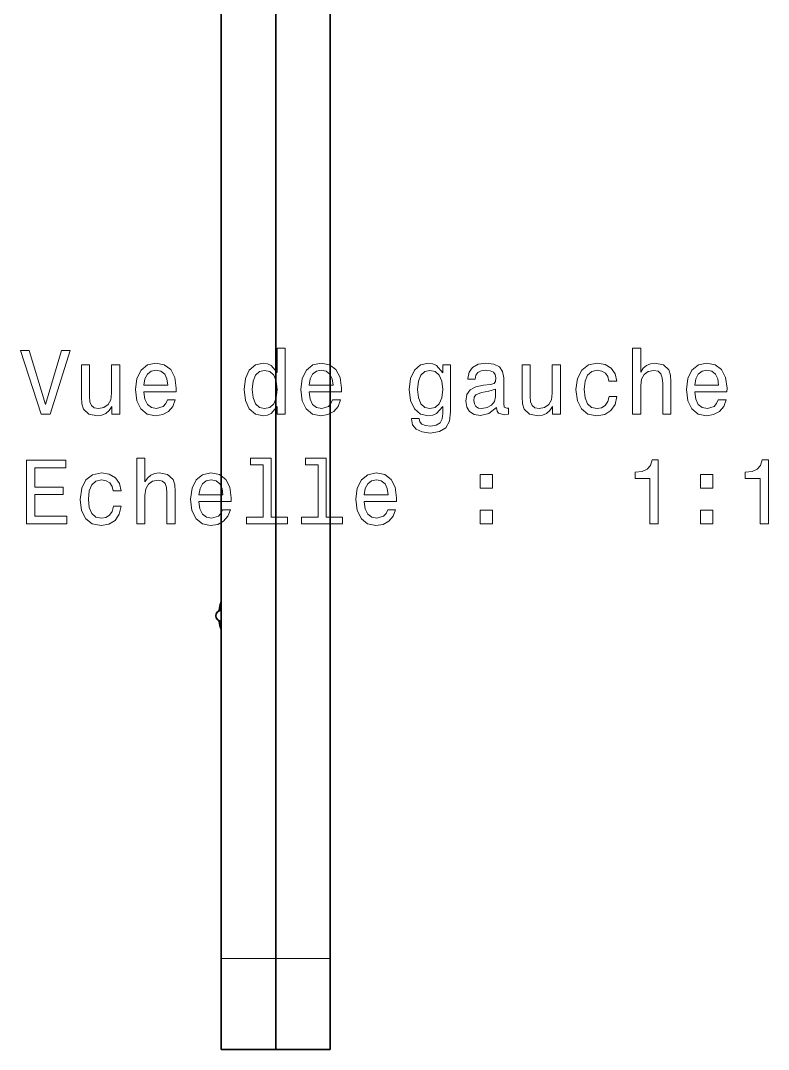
# Model space of a CAD drawing. Extents: x 145 to 857, y 42 to 790.
# Drawn here: x 531.9 to 573.1, y 289.1 to 345.8 of the extents above; entities that cross this region are included whole.
import ezdxf

# ---------------------------------------------------------------- set-up
doc = ezdxf.new("R2010")
doc.units = 0

msp = doc.modelspace()

# ---------------------------------------------------------------- linework, layer by layer
at = {"color": 7, "lineweight": 35}
for p, q in [((542.952, 359.839), (542.952, 294.079)), ((545.952, 359.839), (545.952, 294.079)), ((545.952, 359.839), (545.952, 294.079)), ((548.952, 359.839), (548.952, 294.079))]:
    msp.add_line(p, q, dxfattribs=at)
at = {"color": 7, "lineweight": 13, "ltscale": 0.000241321}
msp.add_line((542.834, 313.279), (542.825, 313.273), dxfattribs=at)
at = {"color": 7, "lineweight": 13, "ltscale": 0.075}
for q in [(542.952, 294.079), (548.952, 294.079)]:
    msp.add_line((545.952, 294.079), q, dxfattribs=at)
at = {"color": 7, "lineweight": 35, "ltscale": 0.125}
for p, q in [((542.952, 289.079), (542.952, 294.079)), ((545.952, 289.079), (545.952, 294.079)), ((545.952, 289.079), (545.952, 294.079)), ((548.952, 289.079), (548.952, 294.079))]:
    msp.add_line(p, q, dxfattribs=at)
at = {"color": 7, "lineweight": 35, "ltscale": 0.075}
for q in [(542.952, 289.079), (548.952, 289.079)]:
    msp.add_line((545.952, 289.079), q, dxfattribs=at)
at = {"color": 7, "lineweight": 13}
for points in [[(534.147, 327.584), (533.27, 324.604), (532.367, 327.584), (531.888, 327.584), (533.017, 324.079), (533.522, 324.079), (534.626, 327.584)], [(546.034, 324.498), (546.034, 324.079), (546.478, 324.079), (546.478, 327.7), (546.039, 327.7), (546.039, 326.374), (545.701, 326.757), (545.494, 326.848), (545.257, 326.883), (544.829, 326.783), (544.496, 326.5), (544.279, 326.046), (544.203, 325.436), (544.279, 324.826), (544.496, 324.367), (544.829, 324.079), (545.257, 323.984), (545.494, 324.019), (545.706, 324.11)], [(565.622, 324.079), (566.066, 324.079), (566.066, 325.643), (566.111, 326.001), (566.257, 326.263), (566.484, 326.425), (566.787, 326.485), (567.029, 326.435), (567.18, 326.298), (567.256, 326.072), (567.281, 325.769), (567.281, 324.079), (567.725, 324.079), (567.725, 325.86), (567.705, 326.218), (567.614, 326.515), (567.316, 326.788), (566.852, 326.883), (566.6, 326.848), (566.383, 326.752), (566.202, 326.601), (566.066, 326.394), (566.066, 327.7), (565.622, 327.7)], [(537.35, 326.788), (536.906, 326.788), (536.906, 325.224), (536.855, 324.861), (536.709, 324.599), (536.482, 324.438), (536.185, 324.387), (535.948, 324.427), (535.796, 324.548), (535.711, 324.755), (535.69, 325.048), (535.69, 326.788), (535.247, 326.788), (535.247, 325.007), (535.262, 324.649), (535.357, 324.352), (535.65, 324.079), (536.119, 323.984), (536.371, 324.019), (536.588, 324.11), (536.775, 324.266), (536.926, 324.493), (536.926, 324.079), (537.35, 324.079)], [(538.686, 325.305), (540.461, 325.305), (540.466, 325.512), (540.386, 326.092), (540.164, 326.525), (539.811, 326.788), (539.342, 326.883), (538.883, 326.783), (538.53, 326.5), (538.303, 326.041), (538.222, 325.436), (538.298, 324.816), (538.525, 324.362), (538.873, 324.079), (539.327, 323.984), (539.72, 324.049), (540.043, 324.221), (540.28, 324.493), (540.416, 324.856), (539.977, 324.856), (539.886, 324.654), (539.755, 324.503), (539.382, 324.382), (539.095, 324.438), (538.878, 324.614), (538.736, 324.901), (538.686, 325.29)], [(538.686, 325.678), (538.742, 326.026), (538.878, 326.283), (539.084, 326.44), (539.357, 326.495), (539.624, 326.44), (539.831, 326.283), (539.957, 326.026), (540.002, 325.678)], [(545.333, 326.485), (545.625, 326.414), (545.847, 326.218), (545.979, 325.89), (546.029, 325.436), (545.979, 324.977), (545.847, 324.649), (545.625, 324.448), (545.333, 324.382), (545.056, 324.448), (544.844, 324.649), (544.703, 324.982), (544.657, 325.436), (544.703, 325.885), (544.844, 326.213), (545.056, 326.414)], [(547.794, 325.305), (549.569, 325.305), (549.574, 325.512), (549.494, 326.092), (549.272, 326.525), (548.919, 326.788), (548.45, 326.883), (547.991, 326.783), (547.638, 326.5), (547.411, 326.041), (547.33, 325.436), (547.406, 324.816), (547.633, 324.362), (547.981, 324.079), (548.435, 323.984), (548.828, 324.049), (549.151, 324.221), (549.388, 324.493), (549.524, 324.856), (549.085, 324.856), (548.994, 324.654), (548.863, 324.503), (548.49, 324.382), (548.203, 324.438), (547.986, 324.614), (547.845, 324.901), (547.794, 325.29)], [(547.794, 325.678), (547.85, 326.026), (547.986, 326.283), (548.193, 326.44), (548.465, 326.495), (548.732, 326.44), (548.939, 326.283), (549.065, 326.026), (549.11, 325.678)], [(555.586, 324.2), (555.586, 326.788), (555.162, 326.788), (555.162, 326.349), (554.814, 326.747), (554.602, 326.848), (554.365, 326.883), (553.937, 326.783), (553.604, 326.5), (553.387, 326.046), (553.311, 325.436), (553.387, 324.821), (553.604, 324.367), (553.937, 324.079), (554.365, 323.984), (554.607, 324.019), (554.809, 324.11), (555.162, 324.493), (555.162, 324.11), (555.122, 323.807), (555.011, 323.59), (554.799, 323.464), (554.481, 323.419), (554.204, 323.449), (554.007, 323.525), (553.891, 323.656), (553.856, 323.832), (553.427, 323.832), (553.427, 323.812), (553.493, 323.489), (553.695, 323.247), (554.017, 323.091), (554.456, 323.035), (554.981, 323.111), (555.329, 323.323), (555.525, 323.691)], [(553.77, 325.436), (553.816, 325.885), (553.952, 326.218), (554.164, 326.414), (554.446, 326.485), (554.744, 326.414), (554.966, 326.218), (555.102, 325.885), (555.152, 325.436), (555.102, 324.977), (554.966, 324.649), (554.744, 324.448), (554.446, 324.382), (554.164, 324.448), (553.952, 324.649), (553.816, 324.982)], [(558.123, 324.432), (558.123, 324.417), (558.148, 324.246), (558.224, 324.125), (558.541, 324.029), (558.788, 324.069), (558.788, 324.412), (558.682, 324.397), (558.541, 324.463), (558.516, 324.664), (558.516, 326.066), (558.456, 326.425), (558.279, 326.677), (557.971, 326.828), (557.538, 326.883), (557.114, 326.823), (556.801, 326.651), (556.605, 326.384), (556.539, 326.031), (556.539, 326.001), (556.937, 326.001), (556.973, 326.213), (557.084, 326.364), (557.265, 326.455), (557.522, 326.49), (557.77, 326.465), (557.946, 326.389), (558.052, 326.258), (558.087, 326.077), (558.067, 325.865), (557.986, 325.759), (557.785, 325.708), (557.406, 325.668), (556.973, 325.577), (556.665, 325.416), (556.484, 325.164), (556.428, 324.791), (556.479, 324.458), (556.635, 324.211), (556.887, 324.054), (557.235, 323.999), (557.704, 324.105)], [(561.638, 326.788), (561.194, 326.788), (561.194, 325.224), (561.143, 324.861), (560.997, 324.599), (560.77, 324.438), (560.473, 324.387), (560.236, 324.427), (560.084, 324.548), (559.999, 324.755), (559.979, 325.048), (559.979, 326.788), (559.535, 326.788), (559.535, 325.007), (559.55, 324.649), (559.646, 324.352), (559.938, 324.079), (560.407, 323.984), (560.659, 324.019), (560.876, 324.11), (561.063, 324.266), (561.214, 324.493), (561.214, 324.079), (561.638, 324.079)], [(564.311, 325.89), (564.749, 325.89), (564.659, 326.293), (564.442, 326.611), (564.104, 326.808), (563.665, 326.883), (563.181, 326.783), (562.813, 326.5), (562.581, 326.041), (562.5, 325.426), (562.576, 324.816), (562.803, 324.362), (563.161, 324.079), (563.65, 323.984), (564.084, 324.059), (564.422, 324.271), (564.654, 324.604), (564.754, 325.048), (564.331, 325.048), (564.255, 324.765), (564.114, 324.553), (563.912, 324.422), (563.665, 324.382), (563.357, 324.448), (563.136, 324.649), (562.999, 324.977), (562.954, 325.441), (562.999, 325.895), (563.141, 326.223), (563.368, 326.425), (563.665, 326.495), (563.927, 326.45), (564.124, 326.334), (564.255, 326.142)], [(569.046, 325.305), (570.821, 325.305), (570.827, 325.512), (570.746, 326.092), (570.524, 326.525), (570.171, 326.788), (569.702, 326.883), (569.243, 326.783), (568.89, 326.5), (568.663, 326.041), (568.582, 325.436), (568.658, 324.816), (568.885, 324.362), (569.233, 324.079), (569.687, 323.984), (570.08, 324.049), (570.403, 324.221), (570.64, 324.493), (570.776, 324.856), (570.337, 324.856), (570.247, 324.654), (570.115, 324.503), (569.742, 324.382), (569.455, 324.438), (569.238, 324.614), (569.097, 324.901), (569.046, 325.29)], [(569.046, 325.678), (569.102, 326.026), (569.238, 326.283), (569.445, 326.44), (569.717, 326.495), (569.984, 326.44), (570.191, 326.283), (570.317, 326.026), (570.363, 325.678)], [(558.072, 325.028), (558.012, 324.765), (557.85, 324.564), (557.608, 324.432), (557.311, 324.387), (557.119, 324.412), (556.983, 324.493), (556.897, 324.634), (556.872, 324.831), (556.892, 325.007), (556.973, 325.133), (557.296, 325.275), (557.704, 325.335), (558.072, 325.456)], [(532.211, 318.033), (534.43, 318.033), (534.43, 318.456), (532.674, 318.456), (532.674, 319.641), (534.238, 319.641), (534.238, 320.06), (532.674, 320.06), (532.674, 321.109), (534.389, 321.109), (534.389, 321.533), (532.211, 321.533)], [(538.298, 318.033), (538.742, 318.033), (538.742, 319.596), (538.787, 319.954), (538.933, 320.216), (539.16, 320.378), (539.463, 320.438), (539.705, 320.388), (539.856, 320.252), (539.932, 320.025), (539.957, 319.722), (539.957, 318.033), (540.401, 318.033), (540.401, 319.813), (540.381, 320.171), (540.29, 320.468), (539.992, 320.741), (539.528, 320.837), (539.276, 320.801), (539.059, 320.706), (538.878, 320.554), (538.742, 320.347), (538.742, 321.654), (538.298, 321.654)], [(545.252, 321.28), (545.252, 318.406), (544.339, 318.406), (544.339, 318.033), (546.604, 318.033), (546.604, 318.406), (545.696, 318.406), (545.696, 321.654), (544.556, 321.654), (544.556, 321.28)], [(548.288, 321.28), (548.288, 318.406), (547.375, 318.406), (547.375, 318.033), (549.64, 318.033), (549.64, 318.406), (548.732, 318.406), (548.732, 321.654), (547.592, 321.654), (547.592, 321.28)], [(566.575, 318.033), (567.034, 318.033), (567.034, 321.558), (566.691, 321.558), (566.6, 321.25), (566.419, 321.043), (566.141, 320.922), (565.758, 320.882), (565.758, 320.524), (566.575, 320.524)], [(572.647, 318.033), (573.106, 318.033), (573.106, 321.558), (572.763, 321.558), (572.672, 321.25), (572.491, 321.043), (572.213, 320.922), (571.83, 320.882), (571.83, 320.524), (572.647, 320.524)], [(536.986, 319.843), (537.425, 319.843), (537.334, 320.247), (537.118, 320.564), (536.78, 320.761), (536.341, 320.837), (535.857, 320.736), (535.489, 320.453), (535.257, 319.994), (535.176, 319.379), (535.252, 318.769), (535.479, 318.315), (535.837, 318.033), (536.326, 317.937), (536.76, 318.012), (537.097, 318.224), (537.329, 318.557), (537.43, 319.001), (537.007, 319.001), (536.931, 318.718), (536.79, 318.507), (536.588, 318.376), (536.341, 318.335), (536.033, 318.401), (535.811, 318.602), (535.675, 318.93), (535.63, 319.394), (535.675, 319.848), (535.816, 320.176), (536.043, 320.378), (536.341, 320.448), (536.603, 320.403), (536.8, 320.287), (536.931, 320.095)], [(541.722, 319.258), (543.497, 319.258), (543.502, 319.465), (543.422, 320.045), (543.2, 320.479), (542.847, 320.741), (542.378, 320.837), (541.919, 320.736), (541.566, 320.453), (541.339, 319.994), (541.258, 319.389), (541.334, 318.769), (541.561, 318.315), (541.909, 318.033), (542.363, 317.937), (542.756, 318.002), (543.079, 318.174), (543.316, 318.446), (543.452, 318.809), (543.013, 318.809), (542.922, 318.608), (542.791, 318.456), (542.418, 318.335), (542.131, 318.391), (541.914, 318.567), (541.772, 318.855), (541.722, 319.243)], [(550.83, 319.258), (552.605, 319.258), (552.61, 319.465), (552.53, 320.045), (552.308, 320.479), (551.955, 320.741), (551.486, 320.837), (551.027, 320.736), (550.674, 320.453), (550.447, 319.994), (550.366, 319.389), (550.442, 318.769), (550.669, 318.315), (551.017, 318.033), (551.471, 317.937), (551.864, 318.002), (552.187, 318.174), (552.424, 318.446), (552.56, 318.809), (552.121, 318.809), (552.03, 318.608), (551.899, 318.456), (551.526, 318.335), (551.239, 318.391), (551.022, 318.567), (550.881, 318.855), (550.83, 319.243)], [(541.722, 319.631), (541.778, 319.979), (541.914, 320.236), (542.12, 320.393), (542.393, 320.448), (542.66, 320.393), (542.867, 320.236), (542.993, 319.979), (543.038, 319.631)], [(550.83, 319.631), (550.886, 319.979), (551.022, 320.236), (551.229, 320.393), (551.501, 320.448), (551.768, 320.393), (551.975, 320.236), (552.101, 319.979), (552.146, 319.631)], [(557.21, 319.989), (557.906, 319.989), (557.906, 320.741), (557.21, 320.741)], [(569.354, 319.989), (570.05, 319.989), (570.05, 320.741), (569.354, 320.741)], [(557.21, 318.033), (557.906, 318.033), (557.906, 318.784), (557.21, 318.784)], [(569.354, 318.033), (570.05, 318.033), (570.05, 318.784), (569.354, 318.784)]]:
    msp.add_lwpolyline(points, close=True, dxfattribs=at)
at = {"color": 7, "lineweight": 35}
for centre, radius, start, end in [((544.802, 312.966), 2, 157.6664, 171.156), ((542.952, 312.966), 0.3, 90, 270), ((542.746, 313.286), 0.08, 302.6962, 351.156), ((542.746, 312.646), 0.08, 8.844, 57.3038), ((544.802, 312.966), 2, 188.844, 202.3336)]:
    msp.add_arc(centre, radius, start, end, dxfattribs=at)
at = {"color": 7, "lineweight": 13}
for start, end in [(101.2248, 121.1814), (237.3034, 258.7952)]:
    msp.add_arc((543.023, 312.966), 0.365, start, end, dxfattribs=at)

doc.saveas('drawing.dxf')
